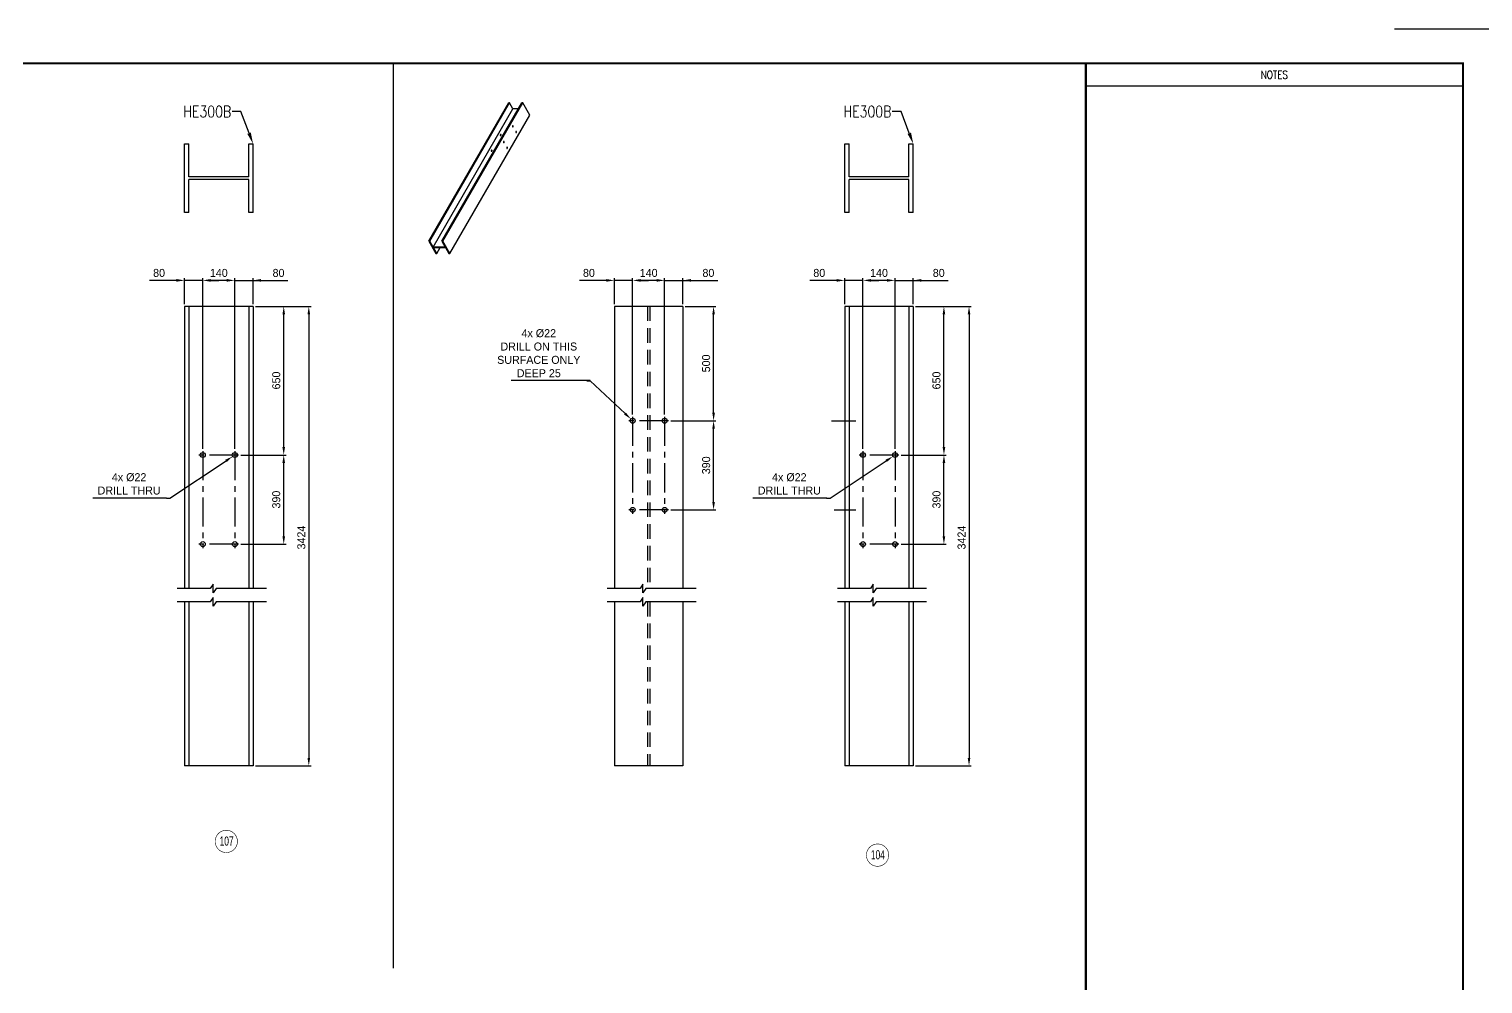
# Model space of a CAD drawing. Header units: millimetres. Extents: x 0 to 16187, y -20471 to 6290.
# Drawn here: x 11601 to 12236, y 1900 to 2318 of the extents above; entities that cross this region are included whole.
import ezdxf
from ezdxf import colors
from ezdxf.entities.mleader import LeaderData, LeaderLine
from ezdxf.enums import TextEntityAlignment as Align
from ezdxf.math import Vec2, Vec3

# ---------------------------------------------------------------- set-up
doc = ezdxf.new("R2010")
doc.units = ezdxf.units.MM
doc.header["$PDSIZE"] = -1
doc.linetypes.add('CENTERX2', pattern=[20.32, 12.7, -2.54, 2.54, -2.54])
doc.linetypes.add('DASHED2', pattern=[9.525, 6.35, -3.175])
doc.layers.add('BORDER1', color=3, linetype='Continuous')
doc.layers.add('BORDER2', color=7, linetype='Continuous')
doc.styles.add('ROMANC', font='ROMANC', dxfattribs={"height": 5})
doc.styles.add('ROMANS', font='ROMANS.shx', dxfattribs={"width": 0.8})
doc.styles.add('ROMANT', font='ROMANT', dxfattribs={"height": 4})
doc.styles.add('SLDTEXTSTYLE2', font='TXT', dxfattribs={"width": 0.686449})
doc.dimstyles.new('AM_ISO', dxfattribs={"dimtxt": 3.5, "dimasz": 3.5, "dimexe": 1, "dimexo": 1, "dimgap": 1.5, "dimtad": 1, "dimdsep": 46, "dimtxsty": 'Standard', "dimcen": 0, "dimclrd": 1, "dimclre": 1, "dimclrt": 1, "dimadec": 0, "dimazin": 2, "dimtp": 0.1, "dimtm": 0.1, "dimtfac": 0.71, "dimtdec": 3, "dimtmove": 0, "dimatfit": 3, "dimfxl": 1, "dimlwd": -1, "dimlwe": -1, "dimarcsym": 1})
doc.dimstyles.new('AM_ISO$3', dxfattribs={"dimtxt": 3.5, "dimasz": 3.5, "dimexe": 1, "dimexo": 1, "dimgap": 1.5, "dimtad": 1, "dimtoh": 1, "dimdsep": 46, "dimtxsty": 'Standard', "dimcen": 0, "dimclrd": 1, "dimclre": 1, "dimclrt": 1, "dimadec": 0, "dimazin": 2, "dimtp": 0.1, "dimtm": 0.1, "dimtfac": 0.71, "dimtdec": 3, "dimtofl": 0, "dimtmove": 0, "dimatfit": 0, "dimfxl": 1, "dimlwd": -1, "dimlwe": -1, "dimarcsym": 1})

# ---------------------------------------------------------------- blocks, each defined once
blk = doc.blocks.new('A$7E921A1473147')
at = {"color": 6, "ltscale": 0.2}
for p, q in [((0, 300), (300, 300)), ((0, 281), (0, 300)), ((0, 281), (144.5, 281)), ((144.5, 19), (144.5, 281)), ((155.5, 19), (155.5, 281)), ((155.5, 281), (300, 281)), ((300, 300), (300, 281)), ((0, 19), (144.5, 19)), ((0, 0), (0, 19)), ((0, 0), (300, 0)), ((155.5, 19), (300, 19)), ((300, 19), (300, 0))]:
    blk.add_line(p, q, dxfattribs=at)
blk = doc.blocks.new('*D1861')
at = {"color": 1, "linetype": 'ByBlock'}
for p, q in [((11988.22, 2196.63), (12012.59, 2196.63)), ((12011.59, 2193.13), (12011.59, 1999.14)), ((11988.22, 1995.64), (12012.59, 1995.64))]:
    blk.add_line(p, q, dxfattribs=at)
at = {"color": 1}
for points in [[(12012.17, 2193.13), (12011.01, 2193.13), (12011.59, 2196.63)], [(12011.01, 1999.14), (12012.17, 1999.14), (12011.59, 1995.64)]]:
    blk.add_solid(points, dxfattribs=at)
at = {"layer": 'Defpoints', "color": 0}
for p in [(11987.22, 2196.63), (11987.22, 1995.64), (12011.59, 1995.64)]:
    blk.add_point(p, dxfattribs=at)
at = {"color": 1, "insert": (12008.34, 2095.52), "char_height": 3.5, "attachment_point": 5, "rotation": 90}
blk.add_mtext('3424', dxfattribs=at)
blk = doc.blocks.new('*D1862')
at = {"color": 1, "linetype": 'ByBlock'}
for p, q in [((11988.22, 2196.63), (12001.62, 2196.63)), ((12000.62, 2135.13), (12000.62, 2193.13)), ((11981.9, 2131.63), (12001.62, 2131.63))]:
    blk.add_line(p, q, dxfattribs=at)
at = {"color": 1}
for points in [[(12001.2, 2193.13), (12000.03, 2193.13), (12000.62, 2196.63)], [(12000.03, 2135.13), (12001.2, 2135.13), (12000.62, 2131.63)]]:
    blk.add_solid(points, dxfattribs=at)
at = {"layer": 'Defpoints', "color": 0}
for p in [(11987.22, 2196.63), (12000.62, 2196.63), (11980.9, 2131.63)]:
    blk.add_point(p, dxfattribs=at)
at = {"color": 1, "insert": (11997.37, 2164.23), "char_height": 3.5, "attachment_point": 5, "rotation": 90}
blk.add_mtext('650', dxfattribs=at)
blk = doc.blocks.new('*D1863')
at = {"color": 1, "linetype": 'ByBlock'}
for p, q in [((11981.9, 2131.63), (12001.62, 2131.63)), ((12000.62, 2096.13), (12000.62, 2128.13)), ((11981.9, 2092.63), (12001.62, 2092.63))]:
    blk.add_line(p, q, dxfattribs=at)
at = {"color": 1}
for points in [[(12001.2, 2128.13), (12000.03, 2128.13), (12000.62, 2131.63)], [(12000.03, 2096.13), (12001.2, 2096.13), (12000.62, 2092.63)]]:
    blk.add_solid(points, dxfattribs=at)
at = {"layer": 'Defpoints', "color": 0}
for p in [(11980.9, 2131.63), (12000.62, 2131.63), (11980.9, 2092.63)]:
    blk.add_point(p, dxfattribs=at)
at = {"color": 1, "insert": (11997.37, 2112.13), "char_height": 3.5, "attachment_point": 5, "rotation": 90}
blk.add_mtext('390', dxfattribs=at)
blk = doc.blocks.new('*D1864')
at = {"color": 1, "linetype": 'ByBlock'}
for p, q in [((11975.72, 2208.03), (11972.22, 2208.03)), ((11979.22, 2134.32), (11979.22, 2209.03)), ((11979.22, 2208.03), (11987.22, 2208.03)), ((11987.22, 2197.63), (11987.22, 2209.03)), ((11987.22, 2208.03), (12002.47, 2208.03)), ((11990.72, 2208.03), (11994.22, 2208.03))]:
    blk.add_line(p, q, dxfattribs=at)
at = {"color": 1}
for points in [[(11975.72, 2207.45), (11975.72, 2208.62), (11979.22, 2208.03)], [(11990.72, 2208.62), (11990.72, 2207.45), (11987.22, 2208.03)]]:
    blk.add_solid(points, dxfattribs=at)
at = {"layer": 'Defpoints', "color": 0}
for p in [(11987.22, 2208.03), (11987.22, 2196.63), (11979.22, 2133.32)]:
    blk.add_point(p, dxfattribs=at)
at = {"color": 1, "insert": (11998.35, 2211.28), "char_height": 3.5, "attachment_point": 5}
blk.add_mtext('80', dxfattribs=at)
blk = doc.blocks.new('*D1865')
at = {"color": 1, "linetype": 'ByBlock'}
for p, q in [((11965.22, 2134.32), (11965.22, 2209.03)), ((11975.72, 2208.03), (11968.72, 2208.03)), ((11979.22, 2134.32), (11979.22, 2209.03))]:
    blk.add_line(p, q, dxfattribs=at)
at = {"color": 1}
for points in [[(11968.72, 2208.62), (11968.72, 2207.45), (11965.22, 2208.03)], [(11975.72, 2207.45), (11975.72, 2208.62), (11979.22, 2208.03)]]:
    blk.add_solid(points, dxfattribs=at)
at = {"layer": 'Defpoints', "color": 0}
for p in [(11965.22, 2208.03), (11965.22, 2133.32), (11979.22, 2133.32)]:
    blk.add_point(p, dxfattribs=at)
at = {"color": 1, "insert": (11972.22, 2211.28), "char_height": 3.5, "attachment_point": 5}
blk.add_mtext('140', dxfattribs=at)
blk = doc.blocks.new('*D1866')
at = {"color": 1, "linetype": 'ByBlock'}
for p, q in [((11953.72, 2208.03), (11941.97, 2208.03)), ((11957.22, 2197.63), (11957.22, 2209.03)), ((11965.22, 2208.03), (11957.22, 2208.03)), ((11965.22, 2143.32), (11965.22, 2209.03)), ((11968.72, 2208.03), (11972.22, 2208.03))]:
    blk.add_line(p, q, dxfattribs=at)
at = {"color": 1}
for points in [[(11953.72, 2207.45), (11953.72, 2208.62), (11957.22, 2208.03)], [(11968.72, 2208.62), (11968.72, 2207.45), (11965.22, 2208.03)]]:
    blk.add_solid(points, dxfattribs=at)
at = {"layer": 'Defpoints', "color": 0}
for p in [(11957.22, 2208.03), (11957.22, 2196.63), (11965.22, 2142.32)]:
    blk.add_point(p, dxfattribs=at)
at = {"color": 1, "insert": (11946.1, 2211.28), "char_height": 3.5, "attachment_point": 5}
blk.add_mtext('80', dxfattribs=at)
blk = doc.blocks.new('*D1867')
at = {"color": 1, "linetype": 'ByBlock'}
for p, q in [((11950.83, 2112.82), (11975.39, 2129.09)), ((11949.33, 2112.82), (11950.83, 2112.82))]:
    blk.add_line(p, q, dxfattribs=at)
at = {"color": 1}
blk.add_solid([(11975.71, 2128.61), (11975.06, 2129.58), (11978.3, 2131.03)], dxfattribs=at)
at = {"layer": 'Defpoints', "color": 0}
for p in [(11978.3, 2131.03), (11980.14, 2132.24)]:
    blk.add_point(p, dxfattribs=at)
at = {"color": 1, "insert": (11933, 2118.99), "char_height": 3.5, "attachment_point": 5}
blk.add_mtext('4x %%c22\\PDRILL THRU', dxfattribs=at)
blk = doc.blocks.new('*D1868')
at = {"color": 1, "linetype": 'ByBlock'}
for p, q in [((11887.48, 2196.63), (11900.88, 2196.63)), ((11899.88, 2150.13), (11899.88, 2193.13)), ((11881.16, 2146.63), (11900.88, 2146.63))]:
    blk.add_line(p, q, dxfattribs=at)
at = {"color": 1}
for points in [[(11900.46, 2193.13), (11899.3, 2193.13), (11899.88, 2196.63)], [(11899.3, 2150.13), (11900.46, 2150.13), (11899.88, 2146.63)]]:
    blk.add_solid(points, dxfattribs=at)
at = {"layer": 'Defpoints', "color": 0}
for p in [(11886.48, 2196.63), (11899.88, 2196.63), (11880.16, 2146.63)]:
    blk.add_point(p, dxfattribs=at)
at = {"color": 1, "insert": (11896.63, 2171.71), "char_height": 3.5, "attachment_point": 5, "rotation": 90}
blk.add_mtext('500', dxfattribs=at)
blk = doc.blocks.new('*D1869')
at = {"color": 1, "linetype": 'ByBlock'}
for p, q in [((11881.16, 2146.63), (11900.88, 2146.63)), ((11899.88, 2111.13), (11899.88, 2143.13)), ((11881.16, 2107.63), (11900.88, 2107.63))]:
    blk.add_line(p, q, dxfattribs=at)
at = {"color": 1}
for points in [[(11900.46, 2143.13), (11899.3, 2143.13), (11899.88, 2146.63)], [(11899.3, 2111.13), (11900.46, 2111.13), (11899.88, 2107.63)]]:
    blk.add_solid(points, dxfattribs=at)
at = {"layer": 'Defpoints', "color": 0}
for p in [(11880.16, 2146.63), (11899.88, 2146.63), (11880.16, 2107.63)]:
    blk.add_point(p, dxfattribs=at)
at = {"color": 1, "insert": (11896.63, 2127.13), "char_height": 3.5, "attachment_point": 5, "rotation": 90}
blk.add_mtext('390', dxfattribs=at)
blk = doc.blocks.new('*D1870')
at = {"color": 1, "linetype": 'ByBlock'}
for p, q in [((11874.98, 2208.03), (11871.48, 2208.03)), ((11878.48, 2149.32), (11878.48, 2209.03)), ((11878.48, 2208.03), (11886.48, 2208.03)), ((11886.48, 2197.63), (11886.48, 2209.03)), ((11886.48, 2208.03), (11901.73, 2208.03)), ((11889.98, 2208.03), (11893.48, 2208.03))]:
    blk.add_line(p, q, dxfattribs=at)
at = {"color": 1}
for points in [[(11874.98, 2207.45), (11874.98, 2208.62), (11878.48, 2208.03)], [(11889.98, 2208.62), (11889.98, 2207.45), (11886.48, 2208.03)]]:
    blk.add_solid(points, dxfattribs=at)
at = {"layer": 'Defpoints', "color": 0}
for p in [(11886.48, 2208.03), (11886.48, 2196.63), (11878.48, 2148.32)]:
    blk.add_point(p, dxfattribs=at)
at = {"color": 1, "insert": (11897.61, 2211.28), "char_height": 3.5, "attachment_point": 5}
blk.add_mtext('80', dxfattribs=at)
blk = doc.blocks.new('*D1871')
at = {"color": 1, "linetype": 'ByBlock'}
for p, q in [((11864.48, 2149.32), (11864.48, 2209.03)), ((11874.98, 2208.03), (11867.98, 2208.03)), ((11878.48, 2160.54), (11878.48, 2209.03))]:
    blk.add_line(p, q, dxfattribs=at)
at = {"color": 1}
for points in [[(11867.98, 2208.62), (11867.98, 2207.45), (11864.48, 2208.03)], [(11874.98, 2207.45), (11874.98, 2208.62), (11878.48, 2208.03)]]:
    blk.add_solid(points, dxfattribs=at)
at = {"layer": 'Defpoints', "color": 0}
for p in [(11864.48, 2208.03), (11878.48, 2159.54), (11864.48, 2148.32)]:
    blk.add_point(p, dxfattribs=at)
at = {"color": 1, "insert": (11871.48, 2211.28), "char_height": 3.5, "attachment_point": 5}
blk.add_mtext('140', dxfattribs=at)
blk = doc.blocks.new('*D1872')
at = {"color": 1, "linetype": 'ByBlock'}
for p, q in [((11852.98, 2208.03), (11841.23, 2208.03)), ((11856.48, 2197.63), (11856.48, 2209.03)), ((11864.48, 2208.03), (11856.48, 2208.03)), ((11864.48, 2159.54), (11864.48, 2209.03)), ((11867.98, 2208.03), (11871.48, 2208.03))]:
    blk.add_line(p, q, dxfattribs=at)
at = {"color": 1}
for points in [[(11852.98, 2207.45), (11852.98, 2208.62), (11856.48, 2208.03)], [(11867.98, 2208.62), (11867.98, 2207.45), (11864.48, 2208.03)]]:
    blk.add_solid(points, dxfattribs=at)
at = {"layer": 'Defpoints', "color": 0}
for p in [(11856.48, 2208.03), (11856.48, 2196.63), (11864.48, 2158.54)]:
    blk.add_point(p, dxfattribs=at)
at = {"color": 1, "insert": (11845.36, 2211.28), "char_height": 3.5, "attachment_point": 5}
blk.add_mtext('80', dxfattribs=at)
blk = doc.blocks.new('*D1873')
at = {"color": 1, "linetype": 'ByBlock'}
for p, q in [((11844.43, 2164.16), (11845.93, 2164.16)), ((11845.93, 2164.16), (11861.14, 2149.79))]:
    blk.add_line(p, q, dxfattribs=at)
at = {"color": 1}
blk.add_solid([(11860.74, 2149.37), (11861.54, 2150.22), (11863.68, 2147.39)], dxfattribs=at)
at = {"layer": 'Defpoints', "color": 0}
for p in [(11863.68, 2147.39), (11865.28, 2145.88)]:
    blk.add_point(p, dxfattribs=at)
at = {"color": 1, "insert": (11823.43, 2176.16), "char_height": 3.5, "attachment_point": 5}
blk.add_mtext('4x %%c22\\PDRILL ON THIS\\PSURFACE ONLY\\PDEEP 25', dxfattribs=at)
blk = doc.blocks.new('*U609')
at = {"layer": 'BORDER1', "color": 154, "true_color": 0x1859a9, "const_width": 1}
blk.add_lwpolyline([(1.81, 811), (1144, 811), (1144, 0), (0, 0), (0, 811)], close=True, dxfattribs=at)
blk.add_lwpolyline([(979, 0), (979, 811)], dxfattribs=at)
at = {"layer": 'BORDER2'}
for points in [[(1159, 781), (1159, 826), (1114, 826)], [(1144, 801), (979, 801)]]:
    blk.add_lwpolyline(points, dxfattribs=at)
at = {"layer": 'BORDER2', "style": 'ROMANC', "width": 0.8}
blk.add_text('NOTES', height=3.5, dxfattribs=at).set_placement((1061.5, 806), align=Align.MIDDLE_CENTER)
at = {"layer": 'BORDER2', "flags": 8}
for tag, height, style, p in [('REV-A', 3.24, 'ROMANS', (986.93, 140.25)), ('RE-A', 8.06, 'ROMANT', (1084.63, 7.17))]:
    blk.add_attdef(tag, text='', height=height, dxfattribs=dict(at, style=style)).set_placement(p, align=Align.CENTER)
at = {"layer": 'BORDER2', "style": 'ROMANS', "width": 3.830216}
blk.add_attdef('DATE-A', text='', height=3.24, dxfattribs=at).set_placement((995.51, 140.25), (1008.51, 140.25), align=Align.FIT)
at = {"layer": 'BORDER2'}
for tag, height, style, p in [('DRN-A', 3.24, 'ROMANS', (1018.38, 140.25)), ('CHD-A', 3.24, 'ROMANS', (1032.35, 140.25)), ('APD-A', 3.24, 'ROMANS', (1046.64, 140.25)), ('CONS_CONT_VEND', 4.2, 'ROMANC', (1061.39, 72.83))]:
    blk.add_attdef(tag, text='', height=height, dxfattribs=dict(at, style=style)).set_placement(p, align=Align.CENTER)
at = {"layer": 'BORDER2', "style": 'ROMANS', "width": 0.8}
for tag, p, height in [('1:X', (997.23, 122.55), 3.5), ('LOC', (1042.74, 122.55), 3.5), ('PROJ_NO', (1118.64, 122.55), 3.5), ('CONS_DRG_NO', (1011, 63), 3)]:
    blk.add_attdef(tag, p, '', height=height, dxfattribs=at)
at = {"layer": 'BORDER2', "lineweight": 30, "width": 0.8, "flags": 104}
blk.add_attdef('COMMENTS-A', text='', height=2.2, dxfattribs=at).set_placement((1055.21, 142.07), align=Align.MIDDLE_LEFT)
at = {"layer": 'BORDER2', "style": 'ROMANS', "width": 0.8}
for tag, p in [('PROJECT_TITLE_1', (1061.07, 55.35)), ('PROJECT_TITLE_2', (1061.07, 49.3))]:
    blk.add_attdef(tag, text='', height=3.5, dxfattribs=at).set_placement(p, align=Align.MIDDLE)
at = {"layer": 'BORDER2', "style": 'ROMANT', "width": 0.8}
for tag, p in [('DRG_TITLE_1', (1061.07, 36.31)), ('DRG_TITLE_2', (1061.07, 28.31)), ('DRG_TITLE_3', (1061.07, 20.31))]:
    blk.add_attdef(tag, text='', height=5, dxfattribs=at).set_placement(p, align=Align.CENTER)
at = {"layer": 'BORDER2', "style": 'ROMANT'}
for tag, p in [('AR', (995, 7.17)), ('PA', (1011.74, 7.17)), ('DC', (1028.45, 7.17)), ('TS', (1120.84, 7.17))]:
    blk.add_attdef(tag, p, '', height=8.06, dxfattribs=at)
for tag, p in [('SRNO', (1074.7, 7.17)), ('SH', (1115.8, 7.18))]:
    blk.add_attdef(tag, text='', height=8.06, dxfattribs=at).set_placement(p, align=Align.RIGHT)
at = {"layer": 'BORDER2', "style": 'ROMANS', "flags": 2}
blk.add_attdef('TB_VERSION', text='', height=2, dxfattribs=at).set_placement((1, -1), align=Align.TOP_LEFT)
blk = doc.blocks.new('*D4799')
at = {"color": 1, "linetype": 'ByBlock'}
for p, q in [((11699.48, 2196.63), (11723.85, 2196.63)), ((11722.85, 2193.13), (11722.85, 1999.14)), ((11699.48, 1995.64), (11723.85, 1995.64))]:
    blk.add_line(p, q, dxfattribs=at)
at = {"color": 1}
for points in [[(11723.44, 2193.13), (11722.27, 2193.13), (11722.85, 2196.63)], [(11722.27, 1999.14), (11723.44, 1999.14), (11722.85, 1995.64)]]:
    blk.add_solid(points, dxfattribs=at)
at = {"layer": 'Defpoints', "color": 0}
for p in [(11698.48, 2196.63), (11698.48, 1995.64), (11722.85, 1995.64)]:
    blk.add_point(p, dxfattribs=at)
at = {"color": 1, "insert": (11719.6, 2095.52), "char_height": 3.5, "attachment_point": 5, "rotation": 90}
blk.add_mtext('3424', dxfattribs=at)
blk = doc.blocks.new('*D4800')
at = {"color": 1, "linetype": 'ByBlock'}
for p, q in [((11699.48, 2196.63), (11712.88, 2196.63)), ((11711.88, 2135.13), (11711.88, 2193.13)), ((11693.17, 2131.63), (11712.88, 2131.63))]:
    blk.add_line(p, q, dxfattribs=at)
at = {"color": 1}
for points in [[(11712.47, 2193.13), (11711.3, 2193.13), (11711.88, 2196.63)], [(11711.3, 2135.13), (11712.47, 2135.13), (11711.88, 2131.63)]]:
    blk.add_solid(points, dxfattribs=at)
at = {"layer": 'Defpoints', "color": 0}
for p in [(11698.48, 2196.63), (11711.88, 2196.63), (11692.17, 2131.63)]:
    blk.add_point(p, dxfattribs=at)
at = {"color": 1, "insert": (11708.63, 2164.23), "char_height": 3.5, "attachment_point": 5, "rotation": 90}
blk.add_mtext('650', dxfattribs=at)
blk = doc.blocks.new('*D4801')
at = {"color": 1, "linetype": 'ByBlock'}
for p, q in [((11693.17, 2131.63), (11712.88, 2131.63)), ((11711.88, 2096.13), (11711.88, 2128.13)), ((11693.17, 2092.63), (11712.88, 2092.63))]:
    blk.add_line(p, q, dxfattribs=at)
at = {"color": 1}
for points in [[(11712.47, 2128.13), (11711.3, 2128.13), (11711.88, 2131.63)], [(11711.3, 2096.13), (11712.47, 2096.13), (11711.88, 2092.63)]]:
    blk.add_solid(points, dxfattribs=at)
at = {"layer": 'Defpoints', "color": 0}
for p in [(11692.17, 2131.63), (11711.88, 2131.63), (11692.17, 2092.63)]:
    blk.add_point(p, dxfattribs=at)
at = {"color": 1, "insert": (11708.63, 2112.13), "char_height": 3.5, "attachment_point": 5, "rotation": 90}
blk.add_mtext('390', dxfattribs=at)
blk = doc.blocks.new('*D4802')
at = {"color": 1, "linetype": 'ByBlock'}
for p, q in [((11686.98, 2208.03), (11683.48, 2208.03)), ((11690.48, 2134.32), (11690.48, 2209.03)), ((11690.48, 2208.03), (11698.48, 2208.03)), ((11698.48, 2197.63), (11698.48, 2209.03)), ((11698.48, 2208.03), (11713.73, 2208.03)), ((11701.98, 2208.03), (11705.48, 2208.03))]:
    blk.add_line(p, q, dxfattribs=at)
at = {"color": 1}
for points in [[(11686.98, 2207.45), (11686.98, 2208.62), (11690.48, 2208.03)], [(11701.98, 2208.62), (11701.98, 2207.45), (11698.48, 2208.03)]]:
    blk.add_solid(points, dxfattribs=at)
at = {"layer": 'Defpoints', "color": 0}
for p in [(11698.48, 2208.03), (11698.48, 2196.63), (11690.48, 2133.32)]:
    blk.add_point(p, dxfattribs=at)
at = {"color": 1, "insert": (11709.61, 2211.28), "char_height": 3.5, "attachment_point": 5}
blk.add_mtext('80', dxfattribs=at)
blk = doc.blocks.new('*D4803')
at = {"color": 1, "linetype": 'ByBlock'}
for p, q in [((11676.48, 2134.32), (11676.48, 2209.03)), ((11686.98, 2208.03), (11679.98, 2208.03)), ((11690.48, 2134.32), (11690.48, 2209.03))]:
    blk.add_line(p, q, dxfattribs=at)
at = {"color": 1}
for points in [[(11679.98, 2208.62), (11679.98, 2207.45), (11676.48, 2208.03)], [(11686.98, 2207.45), (11686.98, 2208.62), (11690.48, 2208.03)]]:
    blk.add_solid(points, dxfattribs=at)
at = {"layer": 'Defpoints', "color": 0}
for p in [(11676.48, 2208.03), (11676.48, 2133.32), (11690.48, 2133.32)]:
    blk.add_point(p, dxfattribs=at)
at = {"color": 1, "insert": (11683.48, 2211.28), "char_height": 3.5, "attachment_point": 5}
blk.add_mtext('140', dxfattribs=at)
blk = doc.blocks.new('*D4804')
at = {"color": 1, "linetype": 'ByBlock'}
for p, q in [((11664.98, 2208.03), (11653.23, 2208.03)), ((11668.48, 2197.63), (11668.48, 2209.03)), ((11676.48, 2208.03), (11668.48, 2208.03)), ((11676.48, 2143.32), (11676.48, 2209.03)), ((11679.98, 2208.03), (11683.48, 2208.03))]:
    blk.add_line(p, q, dxfattribs=at)
at = {"color": 1}
for points in [[(11664.98, 2207.45), (11664.98, 2208.62), (11668.48, 2208.03)], [(11679.98, 2208.62), (11679.98, 2207.45), (11676.48, 2208.03)]]:
    blk.add_solid(points, dxfattribs=at)
at = {"layer": 'Defpoints', "color": 0}
for p in [(11668.48, 2208.03), (11668.48, 2196.63), (11676.48, 2142.32)]:
    blk.add_point(p, dxfattribs=at)
at = {"color": 1, "insert": (11657.36, 2211.28), "char_height": 3.5, "attachment_point": 5}
blk.add_mtext('80', dxfattribs=at)
blk = doc.blocks.new('*D4805')
at = {"color": 1, "linetype": 'ByBlock'}
for p, q in [((11662.1, 2112.82), (11686.65, 2129.09)), ((11660.6, 2112.82), (11662.1, 2112.82))]:
    blk.add_line(p, q, dxfattribs=at)
at = {"color": 1}
blk.add_solid([(11686.97, 2128.61), (11686.33, 2129.58), (11689.57, 2131.03)], dxfattribs=at)
at = {"layer": 'Defpoints', "color": 0}
for p in [(11689.57, 2131.03), (11691.4, 2132.24)]:
    blk.add_point(p, dxfattribs=at)
at = {"color": 1, "insert": (11644.26, 2118.99), "char_height": 3.5, "attachment_point": 5}
blk.add_mtext('4x %%c22\\PDRILL THRU', dxfattribs=at)

msp = doc.modelspace()

# ---------------------------------------------------------------- linework, layer by layer
for p, q in [((11759.75073, 2302.98256), (11759.75073, 1907.18905)), ((11668.48401, 2196.6347), (11668.48401, 2073.26362)), ((11698.48401, 2196.6347), (11668.48401, 2196.6347)), ((11670.38401, 2196.6347), (11670.38401, 2073.26362)), ((11696.58401, 2196.6347), (11696.58401, 2073.26362)), ((11698.48401, 2196.6347), (11698.48401, 2073.26362)), ((11856.4811, 2196.6347), (11856.4811, 2073.26362)), ((11886.4811, 2196.6347), (11856.4811, 2196.6347)), ((11886.4811, 2196.6347), (11886.4811, 2073.26362)), ((11957.22003, 2196.6347), (11957.22003, 2073.26362)), ((11987.22003, 2196.6347), (11957.22003, 2196.6347)), ((11959.12003, 2196.6347), (11959.12003, 2073.26362)), ((11985.32003, 2196.6347), (11985.32003, 2073.26362)), ((11987.22003, 2196.6347), (11987.22003, 2073.26362)), ((11845.92686, 2164.1623), (11811.2812, 2164.1623)), ((11660.59828, 2112.82098), (11628.37514, 2112.82098)), ((11949.3343, 2112.82098), (11917.11115, 2112.82098)), ((11679.70645, 2073.26362), (11665.27454, 2073.26362)), ((11680.96093, 2075.13156), (11679.70645, 2073.26362)), ((11680.96093, 2071.29609), (11680.96093, 2075.13156)), ((11682.27492, 2073.26362), (11680.96093, 2071.29609)), ((11704.29118, 2073.26362), (11682.27492, 2073.26362)), ((11867.70354, 2073.26362), (11853.27163, 2073.26362)), ((11868.95802, 2075.13156), (11867.70354, 2073.26362)), ((11868.95802, 2071.29609), (11868.95802, 2075.13156)), ((11870.27201, 2073.26362), (11868.95802, 2071.29609)), ((11892.28827, 2073.26362), (11870.27201, 2073.26362)), ((11968.44247, 2073.26362), (11954.01055, 2073.26362)), ((11969.69694, 2075.13156), (11968.44247, 2073.26362)), ((11969.69694, 2071.29609), (11969.69694, 2075.13156)), ((11971.01093, 2073.26362), (11969.69694, 2071.29609)), ((11993.02719, 2073.26362), (11971.01093, 2073.26362)), ((11679.70645, 2067.40302), (11665.27454, 2067.40302)), ((11668.48401, 2067.40302), (11668.48401, 1995.63775)), ((11670.38401, 2067.40302), (11670.38401, 1995.63775)), ((11680.96093, 2069.27096), (11679.70645, 2067.40302)), ((11680.96093, 2065.43549), (11680.96093, 2069.27096)), ((11682.27492, 2067.40302), (11680.96093, 2065.43549)), ((11704.29118, 2067.40302), (11682.27492, 2067.40302)), ((11696.58401, 2067.40302), (11696.58401, 1995.63775)), ((11698.48401, 2067.40302), (11698.48401, 1995.63775)), ((11867.70354, 2067.40302), (11853.27163, 2067.40302)), ((11856.4811, 2067.40302), (11856.4811, 1995.63775)), ((11868.95802, 2069.27096), (11867.70354, 2067.40302)), ((11868.95802, 2065.43549), (11868.95802, 2069.27096)), ((11870.27201, 2067.40302), (11868.95802, 2065.43549)), ((11892.28827, 2067.40302), (11870.27201, 2067.40302)), ((11886.4811, 2067.40302), (11886.4811, 1995.63775)), ((11968.44247, 2067.40302), (11954.01055, 2067.40302)), ((11957.22003, 2067.40302), (11957.22003, 1995.63775)), ((11959.12003, 2067.40302), (11959.12003, 1995.63775)), ((11969.69694, 2069.27096), (11968.44247, 2067.40302)), ((11969.69694, 2065.43549), (11969.69694, 2069.27096)), ((11971.01093, 2067.40302), (11969.69694, 2065.43549)), ((11993.02719, 2067.40302), (11971.01093, 2067.40302)), ((11985.32003, 2067.40302), (11985.32003, 1995.63775)), ((11987.22003, 2067.40302), (11987.22003, 1995.63775)), ((11698.48401, 1995.63775), (11668.48401, 1995.63775)), ((11886.4811, 1995.63775), (11856.4811, 1995.63775)), ((11987.22003, 1995.63775), (11957.22003, 1995.63775))]:
    msp.add_line(p, q)
at = {"color": 7, "linetype": 'Continuous', "lineweight": 25}
for p, q in [((11775.33604, 2225.15593), (11810.2783, 2285.68427)), ((11775.72389, 2225.15593), (11810.66616, 2285.68427)), ((11777.19853, 2222.60151), (11812.1408, 2283.12985)), ((11781.07224, 2225.15593), (11816.0145, 2285.68427)), ((11781.46009, 2225.15593), (11816.40236, 2285.68427)), ((11810.66616, 2285.68427), (11810.2783, 2285.68427)), ((11812.1408, 2283.12985), (11810.66616, 2285.68427)), ((11814.53987, 2283.12985), (11812.1408, 2283.12985)), ((11816.40236, 2285.68427), (11816.0145, 2285.68427)), ((11819.46389, 2280.38097), (11816.40236, 2285.68427)), ((11784.52162, 2219.85263), (11819.46389, 2280.38097)), ((11775.33604, 2225.15593), (11778.39757, 2219.85263)), ((11775.72389, 2225.15593), (11775.33604, 2225.15593)), ((11777.19853, 2222.60151), (11775.72389, 2225.15593)), ((11782.54687, 2222.60151), (11777.19853, 2222.60151)), ((11777.31079, 2222.40706), (11782.65913, 2222.40706)), ((11778.78542, 2219.85263), (11777.31079, 2222.40706)), ((11778.39757, 2219.85263), (11778.78542, 2219.85263)), ((11778.78542, 2219.85263), (11780.26006, 2222.40706)), ((11781.07224, 2225.15593), (11782.54687, 2222.60151)), ((11781.46009, 2225.15593), (11781.07224, 2225.15593)), ((11784.52162, 2219.85263), (11781.46009, 2225.15593)), ((11782.65913, 2222.40706), (11784.13377, 2219.85263)), ((11784.13377, 2219.85263), (11784.52162, 2219.85263))]:
    msp.add_line(p, q, dxfattribs=at)
at = {"color": 7, "linetype": 'Continuous'}
for q in [(11814.88263, 2283.01264), (11814.91724, 2283.03262)]:
    msp.add_line((11814.8711, 2283.03262), q, dxfattribs=at)
at = {"color": 2, "linetype": 'DASHED2'}
for p, q in [((11870.9311, 2196.6347), (11870.9311, 2073.26362)), ((11872.0311, 2196.6347), (11872.0311, 2073.26362)), ((11870.9311, 2067.40302), (11870.9311, 1995.63775)), ((11872.0311, 2067.40302), (11872.0311, 1995.63775))]:
    msp.add_line(p, q, dxfattribs=at)
at = {"color": 3, "linetype": 'CENTERX2', "lineweight": 25}
for p, q in [((11880.16487, 2146.6347), (11862.79734, 2146.6347)), ((11864.4811, 2148.31847), (11864.4811, 2105.95094)), ((11878.4811, 2148.31847), (11878.4811, 2105.95094)), ((11951.51387, 2146.6347), (11962.08582, 2146.6347)), ((11692.16778, 2131.6347), (11674.80025, 2131.6347)), ((11676.48401, 2133.31847), (11676.48401, 2090.95094)), ((11690.48401, 2133.31847), (11690.48401, 2090.95094)), ((11980.90379, 2131.6347), (11963.53626, 2131.6347)), ((11965.22003, 2133.31847), (11965.22003, 2090.95094)), ((11979.22003, 2133.31847), (11979.22003, 2090.95094)), ((11880.16487, 2107.6347), (11862.79734, 2107.6347)), ((11952.60005, 2107.6347), (11962.08582, 2107.6347)), ((11692.16778, 2092.6347), (11674.80025, 2092.6347)), ((11980.90379, 2092.6347), (11963.53626, 2092.6347))]:
    msp.add_line(p, q, dxfattribs=at)
at = {"color": 7, "linetype": 'Continuous', "lineweight": 25, "flags": 128}
for points in [[(11806.53837, 2271.63937), (11806.52193, 2271.60465), (11806.51324, 2271.57104), (11806.51257, 2271.53963), (11806.51996, 2271.51143), (11806.53515, 2271.48734), (11806.55766, 2271.46813), (11806.58676, 2271.45443), (11806.62153, 2271.44667), (11806.66085, 2271.44511), (11806.70344, 2271.44979), (11806.74795, 2271.46056), (11806.79293, 2271.47708), (11806.83695, 2271.49882), (11806.8786, 2271.52507), (11806.91652, 2271.555), (11806.94951, 2271.58763), (11806.9765, 2271.62194), (11806.99662, 2271.6568), (11807.00924, 2271.6911), (11807.01393, 2271.72374), (11807.01056, 2271.75366), (11806.99923, 2271.77992), (11806.9803, 2271.80165), (11806.95439, 2271.81817), (11806.92232, 2271.82895), (11806.88513, 2271.83362), (11806.84401, 2271.83206), (11806.80029, 2271.8243), (11806.75536, 2271.8106), (11806.71068, 2271.7914), (11806.66767, 2271.76731), (11806.62773, 2271.7391), (11806.59213, 2271.70769), (11806.56202, 2271.67409), (11806.53837, 2271.63937)], [(11812.00396, 2275.23677), (11812.02581, 2275.20518), (11812.05056, 2275.18085), (11812.07743, 2275.16456), (11812.10554, 2275.15685), (11812.13399, 2275.15796), (11812.16188, 2275.16784), (11812.18829, 2275.1862), (11812.21239, 2275.21243), (11812.2334, 2275.24569), (11812.25064, 2275.28492), (11812.26356, 2275.32885), (11812.27175, 2275.37606), (11812.27493, 2275.42506), (11812.27302, 2275.47425), (11812.26606, 2275.52205), (11812.25429, 2275.56694), (11812.23809, 2275.60747), (11812.21796, 2275.64233), (11812.19456, 2275.67041), (11812.16865, 2275.69079), (11812.14105, 2275.70284), (11812.11266, 2275.70616), (11812.08437, 2275.70064), (11812.05712, 2275.68646), (11812.03176, 2275.66408), (11812.00911, 2275.63421), (11811.98991, 2275.59782), (11811.97477, 2275.55607), (11811.96417, 2275.51032), (11811.95846, 2275.46202), (11811.95782, 2275.41273), (11811.96228, 2275.36403), (11811.97168, 2275.3175), (11811.98572, 2275.27462), (11812.00396, 2275.23677)], [(11813.43268, 2272.7619), (11813.45452, 2272.7303), (11813.47928, 2272.70597), (11813.50614, 2272.68969), (11813.53425, 2272.68198), (11813.56271, 2272.68308), (11813.59059, 2272.69297), (11813.61701, 2272.71133), (11813.6411, 2272.73756), (11813.66211, 2272.77082), (11813.67935, 2272.81004), (11813.69227, 2272.85397), (11813.70046, 2272.90119), (11813.70365, 2272.95018), (11813.70173, 2272.99937), (11813.69478, 2273.04718), (11813.68301, 2273.09207), (11813.6668, 2273.13259), (11813.64667, 2273.16745), (11813.62328, 2273.19553), (11813.59737, 2273.21592), (11813.56977, 2273.22797), (11813.54137, 2273.23128), (11813.51309, 2273.22576), (11813.48583, 2273.21158), (11813.46047, 2273.1892), (11813.43783, 2273.15934), (11813.41862, 2273.12294), (11813.40348, 2273.0812), (11813.39289, 2273.03544), (11813.38718, 2272.98714), (11813.38654, 2272.93785), (11813.39099, 2272.88916), (11813.40039, 2272.84262), (11813.41444, 2272.79974), (11813.43268, 2272.7619)], [(11802.55838, 2264.74508), (11802.54194, 2264.71035), (11802.53325, 2264.67675), (11802.53259, 2264.64534), (11802.53997, 2264.61714), (11802.55516, 2264.59304), (11802.57767, 2264.57384), (11802.60677, 2264.56014), (11802.64154, 2264.55238), (11802.68086, 2264.55082), (11802.72345, 2264.5555), (11802.76796, 2264.56627), (11802.81294, 2264.58279), (11802.85696, 2264.60452), (11802.89861, 2264.63078), (11802.93653, 2264.6607), (11802.96952, 2264.69334), (11802.99651, 2264.72764), (11803.01663, 2264.76251), (11803.02925, 2264.79681), (11803.03394, 2264.82945), (11803.03057, 2264.85937), (11803.01924, 2264.88563), (11803.00031, 2264.90736), (11802.9744, 2264.92388), (11802.94233, 2264.93465), (11802.90514, 2264.93933), (11802.86402, 2264.93777), (11802.8203, 2264.93001), (11802.77537, 2264.91631), (11802.73069, 2264.89711), (11802.68768, 2264.87301), (11802.64774, 2264.84481), (11802.61214, 2264.8134), (11802.58203, 2264.7798), (11802.55838, 2264.74508)], [(11808.02397, 2268.34248), (11808.04582, 2268.31088), (11808.07057, 2268.28655), (11808.09744, 2268.27027), (11808.12555, 2268.26256), (11808.154, 2268.26366), (11808.18189, 2268.27355), (11808.2083, 2268.29191), (11808.2324, 2268.31814), (11808.25341, 2268.3514), (11808.27065, 2268.39063), (11808.28357, 2268.43455), (11808.29176, 2268.48177), (11808.29494, 2268.53076), (11808.29303, 2268.57995), (11808.28607, 2268.62776), (11808.2743, 2268.67265), (11808.2581, 2268.71318), (11808.23797, 2268.74804), (11808.21458, 2268.77611), (11808.18866, 2268.7965), (11808.16106, 2268.80855), (11808.13267, 2268.81187), (11808.10438, 2268.80635), (11808.07713, 2268.79217), (11808.05177, 2268.76978), (11808.02912, 2268.73992), (11808.00992, 2268.70353), (11807.99478, 2268.66178), (11807.98418, 2268.61603), (11807.97847, 2268.56773), (11807.97783, 2268.51844), (11807.98229, 2268.46974), (11807.99169, 2268.42321), (11808.00573, 2268.38033), (11808.02397, 2268.34248)], [(11809.45269, 2265.86761), (11809.47453, 2265.83601), (11809.49929, 2265.81168), (11809.52615, 2265.7954), (11809.55426, 2265.78768), (11809.58272, 2265.78879), (11809.6106, 2265.79868), (11809.63702, 2265.81703), (11809.66111, 2265.84326), (11809.68212, 2265.87653), (11809.69936, 2265.91575), (11809.71229, 2265.95968), (11809.72047, 2266.0069), (11809.72366, 2266.05589), (11809.72174, 2266.10508), (11809.71479, 2266.15289), (11809.70302, 2266.19778), (11809.68681, 2266.2383), (11809.66668, 2266.27316), (11809.64329, 2266.30124), (11809.61738, 2266.32163), (11809.58978, 2266.33368), (11809.56138, 2266.33699), (11809.5331, 2266.33147), (11809.50584, 2266.31729), (11809.48048, 2266.29491), (11809.45784, 2266.26504), (11809.43863, 2266.22865), (11809.42349, 2266.18691), (11809.4129, 2266.14115), (11809.40719, 2266.09285), (11809.40655, 2266.04356), (11809.411, 2265.99487), (11809.4204, 2265.94833), (11809.43445, 2265.90545), (11809.45269, 2265.86761)]]:
    msp.add_lwpolyline(points, dxfattribs=at)
at = {"color": 2}
msp.add_lwpolyline([(11691.63759, 1962.58771, 0.25, 0.25, 1), (11681.88759, 1962.58771, 0.25, 0.25, 1)], format="xyseb", close=True, dxfattribs=at)
at = {"color": 4, "const_width": 0.25}
msp.add_lwpolyline([(11976.47365, 1956.58771, 1), (11966.72365, 1956.58771, 1)], format="xyb", close=True, dxfattribs=at)
for centre in [(11864.4811, 2146.6347), (11878.4811, 2146.6347), (11676.48401, 2131.6347), (11690.48401, 2131.6347), (11965.22003, 2131.6347), (11979.22003, 2131.6347), (11864.4811, 2107.6347), (11878.4811, 2107.6347), (11676.48401, 2092.6347), (11690.48401, 2092.6347), (11965.22003, 2092.6347), (11979.22003, 2092.6347)]:
    msp.add_circle(centre, 1.1)
at = {"color": 7, "linetype": 'Continuous', "lineweight": 25}
for centre in [(11807.00535, 2271.21941), (11803.02536, 2264.32512)]:
    msp.add_arc(centre, 0.42033, 92.43862495, 147.55599896, dxfattribs=at)
at = {"color": 7, "linetype": 'Continuous'}
msp.add_point((11814.8711, 2283.03262), dxfattribs=at)

# ---------------------------------------------------------------- block references
at = {"ltscale": 0.2, "xscale": 0.09999999999999995, "yscale": 0.09999999999999995, "zscale": 0.09999999999999995, "rotation": 89.99999999999999}
for p in [(11698.48401, 2237.7575), (11987.22003, 2237.7575)]:
    msp.add_blockref('A$7E921A1473147', p, dxfattribs=at)
at = {"layer": 'BORDER1'}
msp.add_blockref('*U609', (11083.63135, 1491.98256), dxfattribs=at)

# ---------------------------------------------------------------- texts
at = {"color": 2, "style": 'SLDTEXTSTYLE2', "width": 0.686449}
msp.add_text('107', height=4, dxfattribs=at).set_placement((11686.89577, 1962.74209), align=Align.MIDDLE_CENTER)
at = {"color": 4, "lineweight": 25, "style": 'SLDTEXTSTYLE2', "width": 0.686449}
msp.add_text('104', height=4, dxfattribs=at).set_placement((11971.73183, 1956.74209), align=Align.MIDDLE_CENTER)

# ---------------------------------------------------------------- dimensions: what is measured, and where the dimension line sits
for base, p1, p2, picture, middle in [((11668.48401, 2208.0323), (11676.48401, 2142.31847), (11668.48401, 2196.6347), '*D4804', (11657.35901, 2211.2823)), ((11856.4811, 2208.0323), (11864.4811, 2158.54427), (11856.4811, 2196.6347), '*D1872', (11845.3561, 2211.2823)), ((11957.22003, 2208.0323), (11965.22003, 2142.31847), (11957.22003, 2196.6347), '*D1866', (11946.09503, 2211.2823))]:
    dim = msp.add_linear_dim(base=base, p1=p1, p2=p2, dimstyle='AM_ISO', override={"dimtxt": 3.5, "dimdec": 0, "dimlfac": 10})
    dim.commit()
    dim.dimension.update_dxf_attribs({"geometry": picture, "text_midpoint": middle})
for base, p1, p2, picture, middle in [((11676.48401, 2208.0323), (11690.48401, 2133.31847), (11676.48401, 2133.31847), '*D4803', (11683.48401, 2208.0323)), ((11698.48401, 2208.0323), (11690.48401, 2133.31847), (11698.48401, 2196.6347), '*D4802', (11709.60901, 2208.0323)), ((11864.4811, 2208.0323), (11878.4811, 2159.54009), (11864.4811, 2148.31847), '*D1871', (11871.4811, 2208.0323)), ((11886.4811, 2208.0323), (11878.4811, 2148.31847), (11886.4811, 2196.6347), '*D1870', (11897.6061, 2208.0323)), ((11965.22003, 2208.0323), (11979.22003, 2133.31847), (11965.22003, 2133.31847), '*D1865', (11972.22003, 2208.0323)), ((11987.22003, 2208.0323), (11979.22003, 2133.31847), (11987.22003, 2196.6347), '*D1864', (11998.34503, 2208.0323))]:
    dim = msp.add_linear_dim(base=base, p1=p1, p2=p2, dimstyle='AM_ISO', override={"dimtxt": 3.5, "dimdec": 0, "dimlfac": 10})
    dim.commit()
    dim.dimension.update_dxf_attribs({"geometry": picture, "text_midpoint": middle, "dimtype": 160})
for p1, p2, text, picture, middle in [((11865.28073, 2145.87932), (11863.68148, 2147.39008), '4x <>\\PDRILL ON THIS\\PSURFACE ONLY\\PDEEP 25', '*D1873', (11823.42686, 2164.1623)), ((11691.40091, 2132.24241), (11689.56712, 2131.027), '4x <>\\PDRILL THRU', '*D4805', (11644.26495, 2112.82098)), ((11980.13692, 2132.24241), (11978.30313, 2131.027), '4x <>\\PDRILL THRU', '*D1867', (11933.00096, 2112.82098))]:
    dim = msp.add_diameter_dim_2p(p1=p1, p2=p2, text=text, dimstyle='AM_ISO$3', override={"dimtxt": 3.5, "dimlfac": 10, "dimtxsty": 'Standard'})
    dim.commit()
    dim.dimension.update_dxf_attribs({"geometry": picture, "text_midpoint": middle, "dimtype": 163})
for base, p1, p2, picture, middle in [((11711.88183, 2196.6347), (11692.16778, 2131.6347), (11698.48401, 2196.6347), '*D4800', (11711.88183, 2164.23313)), ((11899.87892, 2196.6347), (11880.16487, 2146.6347), (11886.4811, 2196.6347), '*D1868', (11899.87892, 2171.71042)), ((12000.61784, 2196.6347), (11980.90379, 2131.6347), (11987.22003, 2196.6347), '*D1862', (12000.61784, 2164.23313))]:
    dim = msp.add_linear_dim(base=base, p1=p1, p2=p2, angle=90, dimstyle='AM_ISO', override={"dimtxt": 3.5, "dimdec": 0, "dimlfac": 10})
    dim.commit()
    dim.dimension.update_dxf_attribs({"geometry": picture, "text_midpoint": middle, "dimtype": 160})
for base, p1, p2, picture, middle in [((11722.85326, 1995.63775), (11698.48401, 2196.6347), (11698.48401, 1995.63775), '*D4799', (11722.85326, 2095.51569)), ((12011.58928, 1995.63775), (11987.22003, 2196.6347), (11987.22003, 1995.63775), '*D1861', (12011.58928, 2095.51569))]:
    dim = msp.add_linear_dim(base=base, p1=p1, p2=p2, angle=270, text='3424', dimstyle='AM_ISO', override={"dimtxt": 3.5, "dimtxsty": 'Standard'})
    dim.commit()
    dim.dimension.update_dxf_attribs({"geometry": picture, "text_midpoint": middle, "dimtype": 160})
for base, p1, p2, picture, middle in [((11899.87892, 2146.6347), (11880.16487, 2107.6347), (11880.16487, 2146.6347), '*D1869', (11896.62892, 2127.1347)), ((11711.88183, 2131.6347), (11692.16778, 2092.6347), (11692.16778, 2131.6347), '*D4801', (11708.63183, 2112.1347)), ((12000.61784, 2131.6347), (11980.90379, 2092.6347), (11980.90379, 2131.6347), '*D1863', (11997.36784, 2112.1347))]:
    dim = msp.add_linear_dim(base=base, p1=p1, p2=p2, angle=90, dimstyle='AM_ISO', override={"dimtxt": 3.5, "dimdec": 0, "dimlfac": 10})
    dim.commit()
    dim.dimension.update_dxf_attribs({"geometry": picture, "text_midpoint": middle})

# ---------------------------------------------------------------- leaders
at = {"color": 1}
ml = msp.add_multileader_mtext('Standard', dxfattribs=at)
ml.set_content('HE300B', color=1, style='ROMANS')
ml.set_leader_properties()
ml.build(insert=Vec2(0, 0))
ml.multileader.update_dxf_attribs({"dogleg_length": 3.84358, "arrow_head_size": 5})
ctx = ml.context
ctx.base_point, ctx.char_height, ctx.arrow_head_size, ctx.landing_gap_size, ctx.plane_origin = Vec3(11666.62091, 2281.90887), 5, 5, 0.4, Vec3(63270.90919, -25207.48426)
ctx.text_align_type = 2
notes = []
notes.append((ctx, [(0, (1, 1, 0), (11693.14449, 2281.90887), (-1, 0), 3.84358, [(0, [(11698.48401, 2267.7575)], 0, [])])]))
ctx.mtext.insert, ctx.mtext.width, ctx.mtext.alignment = Vec3(11688.90091, 2284.40887), 144.3262905, 3
ml = msp.add_multileader_mtext('Standard', dxfattribs=at)
ml.set_content('HE300B', color=1, style='ROMANS')
ml.set_leader_properties()
ml.build(insert=Vec2(0, 0))
ml.multileader.update_dxf_attribs({"dogleg_length": 3.84358, "arrow_head_size": 5})
ctx = ml.context
ctx.base_point, ctx.char_height, ctx.arrow_head_size, ctx.landing_gap_size, ctx.plane_origin = Vec3(11955.35692, 2281.90887), 5, 5, 0.4, Vec3(63559.6452, -25207.48426)
ctx.text_align_type = 2
notes.append((ctx, [(0, (1, 1, 0), (11981.8805, 2281.90887), (-1, 0), 3.84358, [(0, [(11987.22003, 2267.7575)], 0, [])])]))
ctx.mtext.insert, ctx.mtext.width, ctx.mtext.alignment = Vec3(11977.63692, 2284.40887), 144.3262905, 3
for ctx, leaders in notes:
    for number, flags, end, landing, length, lines in leaders:
        leader = LeaderData()
        leader.index, (leader.has_last_leader_line, leader.has_dogleg_vector, leader.attachment_direction) = number, flags
        leader.last_leader_point, leader.dogleg_vector, leader.dogleg_length = Vec3(end), Vec3(landing), length
        for number, points, colour, breaks in lines:
            line = LeaderLine()
            line.index, line.vertices, line.color, line.breaks = number, Vec3.list(points), colors.encode_raw_color(colour), breaks
            leader.lines.append(line)
        ctx.leaders.append(leader)

doc.saveas('drawing.dxf')
